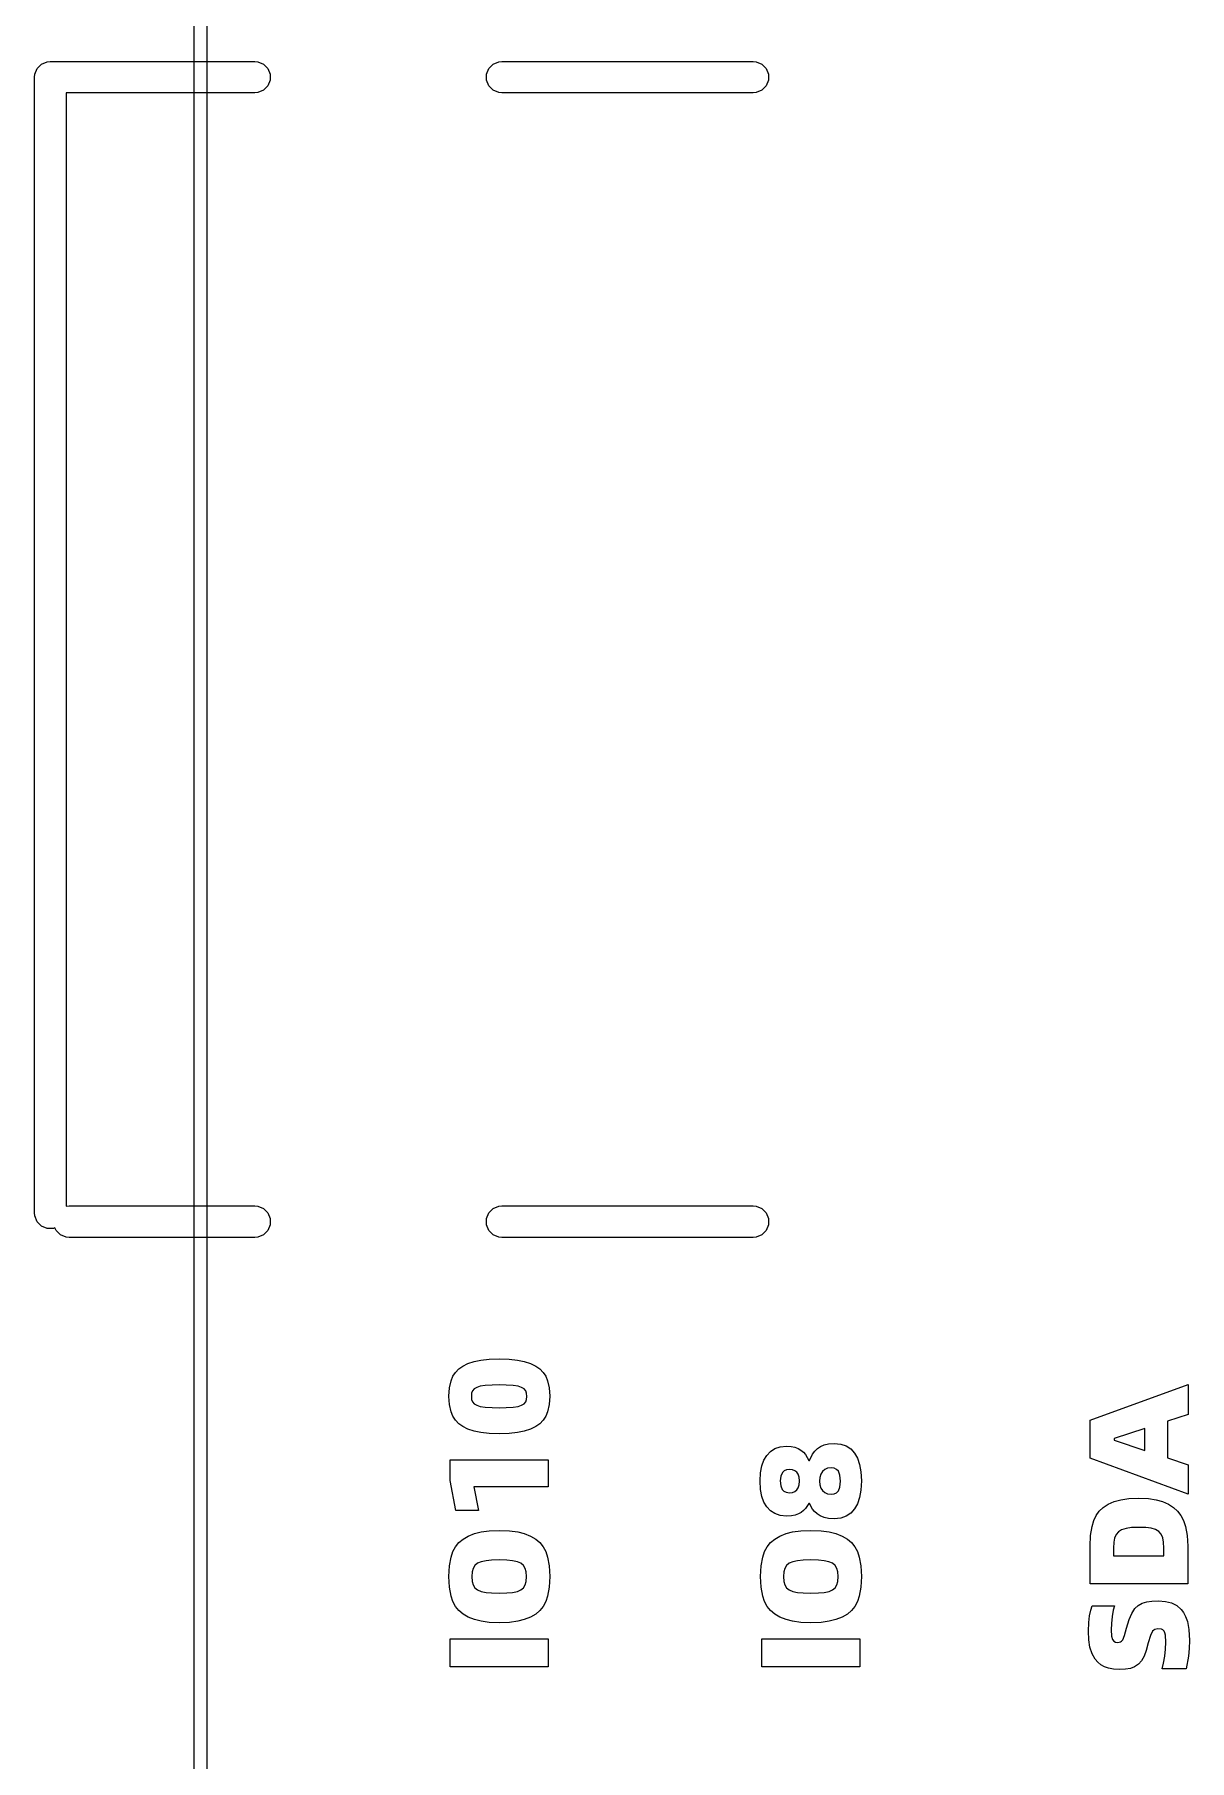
# Model space of a CAD drawing. Header units: inches. Extents: x 5.01 to 6.93, y -5.96 to -2.38.
# Drawn here: x 5.339 to 5.699, y -4.071 to -3.533 of the extents above; entities that cross this region are included whole.
import ezdxf

# ---------------------------------------------------------------- set-up
doc = ezdxf.new("R2010")
doc.units = ezdxf.units.IN
doc.header["$MEASUREMENT"] = 0
doc.layers.add('F.Silkscreen', color=41, linetype='CONTINUOUS', true_color=0xf2eda1)

msp = doc.modelspace()

# ---------------------------------------------------------------- linework, layer by layer
at = {"layer": 'F.Silkscreen', "linetype": 'CONTINUOUS'}
for p, q in [((5.38886, -5.43027), (5.38886, -2.47751)), ((5.3928, -2.47751), (5.3928, -5.43027)), ((5.33989, -3.54328), (5.34125, -3.54192)), ((5.34125, -3.54192), (5.34302, -3.54119)), ((5.34302, -3.54119), (5.34398, -3.54109)), ((5.34398, -3.54109), (5.40776, -3.54109)), ((5.40776, -3.54109), (5.40872, -3.54119)), ((5.40872, -3.54119), (5.4105, -3.54192)), ((5.4105, -3.54192), (5.41185, -3.54328)), ((5.48083, -3.54328), (5.48219, -3.54192)), ((5.48219, -3.54192), (5.48397, -3.54119)), ((5.48397, -3.54119), (5.48493, -3.54109)), ((5.48493, -3.54109), (5.56327, -3.54109)), ((5.56327, -3.54109), (5.56423, -3.54119)), ((5.56423, -3.54119), (5.56601, -3.54192)), ((5.56601, -3.54192), (5.56736, -3.54328)), ((5.33906, -3.54601), (5.33915, -3.54505)), ((5.33906, -3.90035), (5.33906, -3.54601)), ((5.33915, -3.54505), (5.33989, -3.54328)), ((5.41185, -3.54328), (5.41259, -3.54505)), ((5.41259, -3.54697), (5.41185, -3.54875)), ((5.41259, -3.54505), (5.41259, -3.54697)), ((5.4801, -3.54505), (5.48083, -3.54328)), ((5.4801, -3.54697), (5.4801, -3.54505)), ((5.48083, -3.54875), (5.4801, -3.54697)), ((5.56736, -3.54328), (5.5681, -3.54505)), ((5.5681, -3.54697), (5.56736, -3.54875)), ((5.5681, -3.54505), (5.5681, -3.54697)), ((5.40776, -3.55094), (5.3489, -3.55094)), ((5.3489, -3.55094), (5.3489, -3.89828)), ((5.40872, -3.55084), (5.40776, -3.55094)), ((5.4105, -3.55011), (5.40872, -3.55084)), ((5.41185, -3.54875), (5.4105, -3.55011)), ((5.48219, -3.55011), (5.48083, -3.54875)), ((5.48397, -3.55084), (5.48219, -3.55011)), ((5.48493, -3.55094), (5.48397, -3.55084)), ((5.56327, -3.55094), (5.48493, -3.55094)), ((5.56423, -3.55084), (5.56327, -3.55094)), ((5.56601, -3.55011), (5.56423, -3.55084)), ((5.56736, -3.54875), (5.56601, -3.55011)), ((5.3489, -3.89828), (5.34893, -3.89827)), ((5.34893, -3.89827), (5.34989, -3.89818)), ((5.34989, -3.89818), (5.40776, -3.89818)), ((5.40776, -3.89818), (5.40872, -3.89827)), ((5.40872, -3.89827), (5.4105, -3.89901)), ((5.48219, -3.89901), (5.48397, -3.89827)), ((5.48397, -3.89827), (5.48493, -3.89818)), ((5.48493, -3.89818), (5.56327, -3.89818)), ((5.56327, -3.89818), (5.56423, -3.89827)), ((5.56423, -3.89827), (5.56601, -3.89901)), ((5.33915, -3.90131), (5.33906, -3.90035)), ((5.33989, -3.90308), (5.33915, -3.90131)), ((5.34125, -3.90444), (5.33989, -3.90308)), ((5.4105, -3.89901), (5.41185, -3.90037)), ((5.41185, -3.90037), (5.41259, -3.90214)), ((5.41259, -3.90214), (5.41259, -3.90406)), ((5.4801, -3.90214), (5.48083, -3.90037)), ((5.4801, -3.90406), (5.4801, -3.90214)), ((5.48083, -3.90037), (5.48219, -3.89901)), ((5.56601, -3.89901), (5.56736, -3.90037)), ((5.56736, -3.90037), (5.5681, -3.90214)), ((5.5681, -3.90214), (5.5681, -3.90406)), ((5.34302, -3.90517), (5.34125, -3.90444)), ((5.34494, -3.90517), (5.34302, -3.90517)), ((5.34544, -3.90497), (5.34494, -3.90517)), ((5.3458, -3.90584), (5.34544, -3.90497)), ((5.34715, -3.90719), (5.3458, -3.90584)), ((5.34893, -3.90793), (5.34715, -3.90719)), ((5.34989, -3.90802), (5.34893, -3.90793)), ((5.40776, -3.90802), (5.34989, -3.90802)), ((5.40872, -3.90793), (5.40776, -3.90802)), ((5.4105, -3.90719), (5.40872, -3.90793)), ((5.41185, -3.90584), (5.4105, -3.90719)), ((5.41259, -3.90406), (5.41185, -3.90584)), ((5.48083, -3.90584), (5.4801, -3.90406)), ((5.48219, -3.90719), (5.48083, -3.90584)), ((5.48397, -3.90793), (5.48219, -3.90719)), ((5.48493, -3.90802), (5.48397, -3.90793)), ((5.56327, -3.90802), (5.48493, -3.90802)), ((5.56423, -3.90793), (5.56327, -3.90802)), ((5.56601, -3.90719), (5.56423, -3.90793)), ((5.56736, -3.90584), (5.56601, -3.90719)), ((5.5681, -3.90406), (5.56736, -3.90584)), ((5.47431, -3.94736), (5.4763, -3.94671)), ((5.4763, -3.94671), (5.47834, -3.94628)), ((5.47834, -3.94628), (5.4809, -3.946)), ((5.4809, -3.946), (5.48406, -3.94589)), ((5.48406, -3.94589), (5.48722, -3.946)), ((5.48722, -3.946), (5.48979, -3.94628)), ((5.48979, -3.94628), (5.49185, -3.94671)), ((5.49185, -3.94671), (5.49385, -3.94736)), ((5.46904, -3.9527), (5.46961, -3.95132)), ((5.46961, -3.95132), (5.47043, -3.9501)), ((5.47043, -3.9501), (5.47149, -3.94902)), ((5.47149, -3.94902), (5.47273, -3.94814)), ((5.47273, -3.94814), (5.47431, -3.94736)), ((5.49385, -3.94736), (5.49545, -3.94814)), ((5.49545, -3.94814), (5.49671, -3.94902)), ((5.49671, -3.94902), (5.49778, -3.9501)), ((5.49778, -3.9501), (5.4986, -3.95132)), ((5.4986, -3.95132), (5.49918, -3.9527)), ((5.46835, -3.95756), (5.46853, -3.95495)), ((5.46835, -3.95759), (5.46835, -3.95756)), ((5.46853, -3.96017), (5.46835, -3.95759)), ((5.46853, -3.95495), (5.46904, -3.9527)), ((5.47547, -3.95659), (5.47537, -3.95759)), ((5.47537, -3.95759), (5.47546, -3.95855)), ((5.47572, -3.95585), (5.47547, -3.95659)), ((5.47621, -3.95526), (5.47572, -3.95585)), ((5.47705, -3.95477), (5.47621, -3.95526)), ((5.47812, -3.95444), (5.47705, -3.95477)), ((5.47973, -3.95419), (5.47812, -3.95444)), ((5.48409, -3.95402), (5.47973, -3.95419)), ((5.48843, -3.95419), (5.48409, -3.95402)), ((5.49001, -3.95444), (5.48843, -3.95419)), ((5.49106, -3.95477), (5.49001, -3.95444)), ((5.49189, -3.95526), (5.49106, -3.95477)), ((5.49237, -3.95585), (5.49189, -3.95526)), ((5.49263, -3.95659), (5.49237, -3.95585)), ((5.49272, -3.95759), (5.49263, -3.95659)), ((5.49263, -3.95855), (5.49272, -3.95759)), ((5.49918, -3.9527), (5.49968, -3.95495)), ((5.49968, -3.95495), (5.49986, -3.95756)), ((5.49986, -3.95756), (5.49968, -3.96017)), ((5.66845, -3.96501), (5.69904, -3.95386)), ((5.69904, -3.95386), (5.69904, -3.9632)), ((5.46904, -3.96243), (5.46853, -3.96017)), ((5.46961, -3.96381), (5.46904, -3.96243)), ((5.47546, -3.95855), (5.47572, -3.95928)), ((5.47572, -3.95928), (5.47621, -3.95988)), ((5.47621, -3.95988), (5.47705, -3.96038)), ((5.47705, -3.96038), (5.47812, -3.96072)), ((5.47812, -3.96072), (5.47973, -3.96098)), ((5.47973, -3.96098), (5.48409, -3.96115)), ((5.48409, -3.96115), (5.48843, -3.96098)), ((5.48843, -3.96098), (5.49001, -3.96072)), ((5.49001, -3.96072), (5.49106, -3.96038)), ((5.49106, -3.96038), (5.49189, -3.95988)), ((5.49189, -3.95988), (5.49237, -3.95928)), ((5.49237, -3.95928), (5.49263, -3.95855)), ((5.49918, -3.96243), (5.4986, -3.96381)), ((5.49968, -3.96017), (5.49918, -3.96243)), ((5.47043, -3.96504), (5.46961, -3.96381)), ((5.47149, -3.96613), (5.47043, -3.96504)), ((5.47273, -3.96702), (5.47149, -3.96613)), ((5.47432, -3.9678), (5.47273, -3.96702)), ((5.4763, -3.96846), (5.47432, -3.9678)), ((5.47834, -3.96889), (5.4763, -3.96846)), ((5.49185, -3.96846), (5.48979, -3.96889)), ((5.49385, -3.9678), (5.49185, -3.96846)), ((5.49545, -3.96702), (5.49385, -3.9678)), ((5.49671, -3.96613), (5.49545, -3.96702)), ((5.49778, -3.96504), (5.49671, -3.96613)), ((5.4986, -3.96381), (5.49778, -3.96504)), ((5.66845, -3.97075), (5.66845, -3.96501)), ((5.68556, -3.96761), (5.67596, -3.97075)), ((5.68556, -3.97445), (5.68556, -3.96761)), ((5.69904, -3.9632), (5.69258, -3.96532)), ((5.69258, -3.96532), (5.69258, -3.97679)), ((5.4809, -3.96917), (5.47834, -3.96889)), ((5.48406, -3.96928), (5.4809, -3.96917)), ((5.48722, -3.96917), (5.48406, -3.96928)), ((5.48979, -3.96889), (5.48722, -3.96917)), ((5.56869, -3.97477), (5.57007, -3.97388)), ((5.57007, -3.97388), (5.57174, -3.97332)), ((5.57174, -3.97332), (5.57376, -3.97312)), ((5.57376, -3.97312), (5.57516, -3.97321)), ((5.57516, -3.97321), (5.57632, -3.97343)), ((5.57632, -3.97343), (5.57736, -3.97382)), ((5.57736, -3.97382), (5.57823, -3.97434)), ((5.58334, -3.97388), (5.58432, -3.97323)), ((5.58432, -3.97323), (5.58552, -3.97271)), ((5.58552, -3.97271), (5.58687, -3.97238)), ((5.58687, -3.97238), (5.58861, -3.97226)), ((5.58861, -3.97226), (5.59066, -3.97247)), ((5.59066, -3.97247), (5.59236, -3.97306)), ((5.59236, -3.97306), (5.59378, -3.974)), ((5.66845, -3.97687), (5.66845, -3.97075)), ((5.67596, -3.97075), (5.67596, -3.97127)), ((5.67596, -3.97127), (5.68556, -3.97445)), ((5.46872, -3.98385), (5.46872, -3.97734)), ((5.46872, -3.97734), (5.49937, -3.97734)), ((5.49937, -3.97734), (5.49937, -3.9858)), ((5.56562, -3.9814), (5.56604, -3.97926)), ((5.56604, -3.97926), (5.56669, -3.97749)), ((5.56669, -3.97749), (5.56755, -3.97601)), ((5.56755, -3.97601), (5.56869, -3.97477)), ((5.57823, -3.97434), (5.57899, -3.97499)), ((5.57899, -3.97499), (5.57964, -3.97576)), ((5.57964, -3.97576), (5.58068, -3.97755)), ((5.58068, -3.97755), (5.58085, -3.97755)), ((5.58085, -3.97755), (5.58184, -3.97557)), ((5.58184, -3.97557), (5.58251, -3.97468)), ((5.58251, -3.97468), (5.58334, -3.97388)), ((5.59378, -3.974), (5.59497, -3.97533)), ((5.59497, -3.97533), (5.59585, -3.97689)), ((5.59585, -3.97689), (5.59652, -3.97881)), ((5.59652, -3.97881), (5.59695, -3.98114)), ((5.69904, -3.98812), (5.66845, -3.97687)), ((5.69258, -3.97679), (5.69904, -3.97895)), ((5.69904, -3.97895), (5.69904, -3.98812)), ((5.47058, -3.99319), (5.46872, -3.98385)), ((5.56547, -3.98397), (5.56562, -3.9814)), ((5.56563, -3.98662), (5.56547, -3.98397)), ((5.57194, -3.98243), (5.57175, -3.98397)), ((5.57175, -3.98397), (5.57193, -3.98553)), ((5.57245, -3.98135), (5.57194, -3.98243)), ((5.57298, -3.98083), (5.57245, -3.98135)), ((5.57369, -3.9805), (5.57298, -3.98083)), ((5.57464, -3.98039), (5.57369, -3.9805)), ((5.57556, -3.98049), (5.57464, -3.98039)), ((5.57631, -3.98078), (5.57556, -3.98049)), ((5.57693, -3.98126), (5.57631, -3.98078)), ((5.57738, -3.9819), (5.57693, -3.98126)), ((5.57767, -3.98278), (5.57738, -3.9819)), ((5.57778, -3.98397), (5.57767, -3.98278)), ((5.57767, -3.98517), (5.57778, -3.984)), ((5.57778, -3.984), (5.57778, -3.98397)), ((5.58417, -3.98285), (5.58406, -3.984)), ((5.58406, -3.984), (5.58417, -3.9852)), ((5.58448, -3.98189), (5.58417, -3.98285)), ((5.58498, -3.98106), (5.58448, -3.98189)), ((5.58567, -3.98042), (5.58498, -3.98106)), ((5.58654, -3.98003), (5.58567, -3.98042)), ((5.58765, -3.97989), (5.58654, -3.98003)), ((5.58864, -3.98002), (5.58765, -3.97989)), ((5.58937, -3.98038), (5.58864, -3.98002)), ((5.58991, -3.98095), (5.58937, -3.98038)), ((5.59039, -3.98215), (5.58991, -3.98095)), ((5.59058, -3.984), (5.59039, -3.98215)), ((5.59039, -3.98588), (5.59058, -3.984)), ((5.59695, -3.98114), (5.59711, -3.98397)), ((5.59711, -3.98397), (5.59695, -3.98683)), ((5.49937, -3.9858), (5.47619, -3.9858)), ((5.47619, -3.9858), (5.47764, -3.99319)), ((5.56605, -3.9888), (5.56563, -3.98662)), ((5.56669, -3.99058), (5.56605, -3.9888)), ((5.57193, -3.98553), (5.57241, -3.98664)), ((5.57241, -3.98664), (5.57292, -3.98718)), ((5.57292, -3.98718), (5.57364, -3.98752)), ((5.57364, -3.98752), (5.57464, -3.98765)), ((5.57464, -3.98765), (5.57556, -3.98754)), ((5.57556, -3.98754), (5.57631, -3.98723)), ((5.57631, -3.98723), (5.57693, -3.98673)), ((5.57693, -3.98673), (5.57738, -3.98607)), ((5.57738, -3.98607), (5.57767, -3.98517)), ((5.58417, -3.9852), (5.58448, -3.98618)), ((5.58448, -3.98618), (5.58498, -3.98699)), ((5.58498, -3.98699), (5.58567, -3.98762)), ((5.58567, -3.98762), (5.58654, -3.988)), ((5.58654, -3.988), (5.58765, -3.98814)), ((5.58765, -3.98814), (5.58864, -3.98801)), ((5.58864, -3.98801), (5.58937, -3.98766)), ((5.58937, -3.98766), (5.58991, -3.98708)), ((5.58991, -3.98708), (5.59039, -3.98588)), ((5.59651, -3.98918), (5.59585, -3.99111)), ((5.59695, -3.98683), (5.59651, -3.98918)), ((5.67597, -3.9904), (5.678, -3.98984)), ((5.678, -3.98984), (5.68054, -3.98948)), ((5.68054, -3.98948), (5.68371, -3.98934)), ((5.68371, -3.98934), (5.68668, -3.98947)), ((5.68668, -3.98947), (5.6891, -3.98984)), ((5.6891, -3.98984), (5.69108, -3.9904)), ((5.47764, -3.99319), (5.47058, -3.99319)), ((5.56755, -3.99204), (5.56669, -3.99058)), ((5.56869, -3.99328), (5.56755, -3.99204)), ((5.57007, -3.99416), (5.56869, -3.99328)), ((5.57173, -3.99471), (5.57007, -3.99416)), ((5.57376, -3.99491), (5.57173, -3.99471)), ((5.57524, -3.99483), (5.57376, -3.99491)), ((5.5764, -3.99463), (5.57524, -3.99483)), ((5.57745, -3.99427), (5.5764, -3.99463)), ((5.5783, -3.99381), (5.57745, -3.99427)), ((5.57904, -3.99324), (5.5783, -3.99381)), ((5.57966, -3.99258), (5.57904, -3.99324)), ((5.58068, -3.991), (5.57966, -3.99258)), ((5.58085, -3.991), (5.58068, -3.991)), ((5.58182, -3.99274), (5.58085, -3.991)), ((5.58247, -3.99355), (5.58182, -3.99274)), ((5.5833, -3.99427), (5.58247, -3.99355)), ((5.58427, -3.99486), (5.5833, -3.99427)), ((5.58548, -3.99535), (5.58427, -3.99486)), ((5.58683, -3.99566), (5.58548, -3.99535)), ((5.59235, -3.99497), (5.59064, -3.99556)), ((5.59378, -3.99402), (5.59235, -3.99497)), ((5.59497, -3.99268), (5.59378, -3.99402)), ((5.59585, -3.99111), (5.59497, -3.99268)), ((5.66957, -3.99635), (5.67033, -3.99479)), ((5.67033, -3.99479), (5.67131, -3.99341)), ((5.67131, -3.99341), (5.67253, -3.99224)), ((5.67253, -3.99224), (5.67406, -3.99124)), ((5.67406, -3.99124), (5.67597, -3.9904)), ((5.69108, -3.9904), (5.69295, -3.99123)), ((5.69295, -3.99123), (5.6945, -3.99224)), ((5.6945, -3.99224), (5.69577, -3.99341)), ((5.69577, -3.99341), (5.69681, -3.99479)), ((5.69681, -3.99479), (5.69764, -3.99636)), ((5.47438, -4.00115), (5.47634, -4.00037)), ((5.47634, -4.00037), (5.4784, -3.99986)), ((5.4784, -3.99986), (5.48095, -3.99953)), ((5.48095, -3.99953), (5.48411, -3.9994)), ((5.48411, -3.9994), (5.48726, -3.99953)), ((5.48726, -3.99953), (5.48983, -3.99986)), ((5.48983, -3.99986), (5.4919, -4.00037)), ((5.4919, -4.00037), (5.49387, -4.00115)), ((5.57163, -4.00115), (5.57359, -4.00037)), ((5.57359, -4.00037), (5.57564, -3.99986)), ((5.57564, -3.99986), (5.5782, -3.99953)), ((5.5782, -3.99953), (5.58135, -3.9994)), ((5.58135, -3.9994), (5.58451, -3.99953)), ((5.58451, -3.99953), (5.58707, -3.99986)), ((5.58856, -3.99577), (5.58683, -3.99566)), ((5.58707, -3.99986), (5.58914, -4.00037)), ((5.59064, -3.99556), (5.58856, -3.99577)), ((5.58914, -4.00037), (5.59112, -4.00115)), ((5.66861, -4.001), (5.66905, -3.99814)), ((5.66905, -3.99814), (5.66957, -3.99635)), ((5.67656, -4.00067), (5.67607, -4.0018)), ((5.6773, -3.99982), (5.67656, -4.00067)), ((5.6783, -3.9992), (5.6773, -3.99982)), ((5.67974, -3.99876), (5.6783, -3.9992)), ((5.6814, -3.99853), (5.67974, -3.99876)), ((5.68368, -3.99845), (5.6814, -3.99853)), ((5.68587, -3.99853), (5.68368, -3.99845)), ((5.68746, -3.99874), (5.68587, -3.99853)), ((5.68885, -3.99915), (5.68746, -3.99874)), ((5.68986, -3.99975), (5.68885, -3.99915)), ((5.69062, -4.00059), (5.68986, -3.99975)), ((5.69112, -4.00173), (5.69062, -4.00059)), ((5.69764, -3.99636), (5.69825, -3.99814)), ((5.69825, -3.99814), (5.69879, -4.00101)), ((5.46904, -4.00771), (5.46963, -4.006)), ((5.46963, -4.006), (5.47045, -4.0045)), ((5.47045, -4.0045), (5.47151, -4.00319)), ((5.47151, -4.00319), (5.47279, -4.00209)), ((5.47279, -4.00209), (5.47438, -4.00115)), ((5.49387, -4.00115), (5.49546, -4.00209)), ((5.49546, -4.00209), (5.49673, -4.00319)), ((5.49673, -4.00319), (5.49778, -4.0045)), ((5.49778, -4.0045), (5.49859, -4.006)), ((5.49859, -4.006), (5.49918, -4.00771)), ((5.56628, -4.00771), (5.56687, -4.006)), ((5.56687, -4.006), (5.56769, -4.0045)), ((5.56769, -4.0045), (5.56876, -4.00319)), ((5.56876, -4.00319), (5.57004, -4.00209)), ((5.57004, -4.00209), (5.57163, -4.00115)), ((5.59112, -4.00115), (5.59271, -4.00209)), ((5.59271, -4.00209), (5.59398, -4.00319)), ((5.59398, -4.00319), (5.59502, -4.0045)), ((5.59502, -4.0045), (5.59584, -4.006)), ((5.59584, -4.006), (5.59642, -4.00771)), ((5.66845, -4.00435), (5.66861, -4.001)), ((5.66845, -4.00489), (5.66845, -4.00435)), ((5.66845, -4.01605), (5.66845, -4.00489)), ((5.67581, -4.00311), (5.67571, -4.00489)), ((5.67571, -4.00489), (5.67571, -4.00731)), ((5.67607, -4.0018), (5.67581, -4.00311)), ((5.69137, -4.00307), (5.69112, -4.00173)), ((5.69147, -4.00489), (5.69137, -4.00307)), ((5.69147, -4.00731), (5.69147, -4.00489)), ((5.69879, -4.00101), (5.69898, -4.00435)), ((5.69898, -4.00435), (5.69898, -4.01605)), ((5.46835, -4.0138), (5.46853, -4.01047)), ((5.46853, -4.01047), (5.46904, -4.00771)), ((5.47591, -4.01125), (5.47561, -4.01232)), ((5.47647, -4.01037), (5.47591, -4.01125)), ((5.47732, -4.00967), (5.47647, -4.01037)), ((5.47841, -4.00919), (5.47732, -4.00967)), ((5.47996, -4.00886), (5.47841, -4.00919)), ((5.48171, -4.0087), (5.47996, -4.00886)), ((5.48411, -4.00863), (5.48171, -4.0087)), ((5.48647, -4.0087), (5.48411, -4.00863)), ((5.4882, -4.00886), (5.48647, -4.0087)), ((5.48973, -4.00919), (5.4882, -4.00886)), ((5.49082, -4.00967), (5.48973, -4.00919)), ((5.49167, -4.01037), (5.49082, -4.00967)), ((5.4922, -4.01125), (5.49167, -4.01037)), ((5.49249, -4.01232), (5.4922, -4.01125)), ((5.49918, -4.00771), (5.49968, -4.01047)), ((5.49968, -4.01047), (5.49986, -4.0138)), ((5.5656, -4.0138), (5.56578, -4.01047)), ((5.56578, -4.01047), (5.56628, -4.00771)), ((5.57316, -4.01125), (5.57285, -4.01232)), ((5.57371, -4.01037), (5.57316, -4.01125)), ((5.57456, -4.00967), (5.57371, -4.01037)), ((5.57565, -4.00919), (5.57456, -4.00967)), ((5.5772, -4.00886), (5.57565, -4.00919)), ((5.57896, -4.0087), (5.5772, -4.00886)), ((5.58136, -4.00863), (5.57896, -4.0087)), ((5.58372, -4.0087), (5.58136, -4.00863)), ((5.58545, -4.00886), (5.58372, -4.0087)), ((5.58697, -4.00919), (5.58545, -4.00886)), ((5.58806, -4.00967), (5.58697, -4.00919)), ((5.58891, -4.01037), (5.58806, -4.00967)), ((5.58945, -4.01125), (5.58891, -4.01037)), ((5.58973, -4.01232), (5.58945, -4.01125)), ((5.59642, -4.00771), (5.59693, -4.01047)), ((5.59693, -4.01047), (5.59711, -4.0138)), ((5.67571, -4.00731), (5.69147, -4.00731)), ((5.46835, -4.01382), (5.46835, -4.0138)), ((5.46853, -4.0171), (5.46835, -4.01382)), ((5.47561, -4.01232), (5.47549, -4.01382)), ((5.47549, -4.01382), (5.47561, -4.01532)), ((5.47561, -4.01532), (5.47591, -4.0164)), ((5.47591, -4.0164), (5.47647, -4.01728)), ((5.49167, -4.01728), (5.4922, -4.0164)), ((5.4922, -4.0164), (5.49249, -4.01533)), ((5.4926, -4.01382), (5.49249, -4.01232)), ((5.49249, -4.01533), (5.4926, -4.01382)), ((5.49986, -4.0138), (5.49968, -4.0171)), ((5.5656, -4.01382), (5.5656, -4.0138)), ((5.56578, -4.0171), (5.5656, -4.01382)), ((5.57285, -4.01232), (5.57274, -4.01382)), ((5.57274, -4.01382), (5.57285, -4.01532)), ((5.57285, -4.01532), (5.57316, -4.0164)), ((5.57316, -4.0164), (5.57371, -4.01728)), ((5.58891, -4.01728), (5.58945, -4.0164)), ((5.58945, -4.0164), (5.58973, -4.01533)), ((5.58984, -4.01382), (5.58973, -4.01232)), ((5.58973, -4.01533), (5.58984, -4.01382)), ((5.59711, -4.0138), (5.59693, -4.0171)), ((5.69898, -4.01605), (5.66845, -4.01605)), ((5.46904, -4.01988), (5.46853, -4.0171)), ((5.46963, -4.0216), (5.46904, -4.01988)), ((5.47045, -4.02311), (5.46963, -4.0216)), ((5.47647, -4.01728), (5.47732, -4.01796)), ((5.47732, -4.01796), (5.47841, -4.01843)), ((5.47841, -4.01843), (5.47996, -4.01875)), ((5.47996, -4.01875), (5.48171, -4.01891)), ((5.48171, -4.01891), (5.48411, -4.01897)), ((5.48411, -4.01897), (5.48647, -4.01891)), ((5.48647, -4.01891), (5.4882, -4.01875)), ((5.4882, -4.01875), (5.48973, -4.01843)), ((5.48973, -4.01843), (5.49082, -4.01796)), ((5.49082, -4.01796), (5.49167, -4.01728)), ((5.49859, -4.02161), (5.49778, -4.02311)), ((5.49918, -4.01988), (5.49859, -4.02161)), ((5.49968, -4.0171), (5.49918, -4.01988)), ((5.56628, -4.01988), (5.56578, -4.0171)), ((5.56687, -4.0216), (5.56628, -4.01988)), ((5.56769, -4.02311), (5.56687, -4.0216)), ((5.57371, -4.01728), (5.57456, -4.01796)), ((5.57456, -4.01796), (5.57565, -4.01843)), ((5.57565, -4.01843), (5.5772, -4.01875)), ((5.5772, -4.01875), (5.57896, -4.01891)), ((5.57896, -4.01891), (5.58136, -4.01897)), ((5.58136, -4.01897), (5.58372, -4.01891)), ((5.58372, -4.01891), (5.58545, -4.01875)), ((5.58545, -4.01875), (5.58698, -4.01843)), ((5.58698, -4.01843), (5.58806, -4.01796)), ((5.58806, -4.01796), (5.58891, -4.01728)), ((5.59584, -4.02161), (5.59502, -4.02311)), ((5.59642, -4.01988), (5.59584, -4.02161)), ((5.59693, -4.0171), (5.59642, -4.01988)), ((5.68347, -4.02278), (5.6847, -4.02206)), ((5.6847, -4.02206), (5.68616, -4.02164)), ((5.68616, -4.02164), (5.68777, -4.02144)), ((5.68777, -4.02144), (5.68979, -4.02137)), ((5.68979, -4.02137), (5.69201, -4.02153)), ((5.69201, -4.02153), (5.69388, -4.02199)), ((5.69388, -4.02199), (5.69553, -4.02281)), ((5.47151, -4.02442), (5.47045, -4.02311)), ((5.47279, -4.02552), (5.47151, -4.02442)), ((5.47438, -4.02646), (5.47279, -4.02552)), ((5.47634, -4.02724), (5.47438, -4.02646)), ((5.4784, -4.02774), (5.47634, -4.02724)), ((5.4919, -4.02724), (5.48983, -4.02775)), ((5.49387, -4.02646), (5.4919, -4.02724)), ((5.49546, -4.02552), (5.49387, -4.02646)), ((5.49673, -4.02442), (5.49546, -4.02552)), ((5.49778, -4.02311), (5.49673, -4.02442)), ((5.56876, -4.02442), (5.56769, -4.02311)), ((5.57004, -4.02552), (5.56876, -4.02442)), ((5.57163, -4.02646), (5.57004, -4.02552)), ((5.57359, -4.02724), (5.57163, -4.02646)), ((5.57564, -4.02774), (5.57359, -4.02724)), ((5.58914, -4.02724), (5.58707, -4.02775)), ((5.59112, -4.02646), (5.58914, -4.02724)), ((5.59271, -4.02552), (5.59112, -4.02646)), ((5.59398, -4.02442), (5.59271, -4.02552)), ((5.59502, -4.02311), (5.59398, -4.02442)), ((5.66805, -4.02809), (5.66829, -4.02608)), ((5.66829, -4.02608), (5.66866, -4.02427)), ((5.66866, -4.02427), (5.66906, -4.02291)), ((5.66906, -4.02291), (5.67604, -4.02291)), ((5.67535, -4.02625), (5.67509, -4.0284)), ((5.67569, -4.02429), (5.67535, -4.02625)), ((5.67604, -4.02291), (5.67569, -4.02429)), ((5.67979, -4.02989), (5.68063, -4.0272)), ((5.68063, -4.0272), (5.68143, -4.02535)), ((5.68143, -4.02535), (5.68242, -4.02381)), ((5.68242, -4.02381), (5.68347, -4.02278)), ((5.69553, -4.02281), (5.69691, -4.02403)), ((5.69691, -4.02403), (5.69764, -4.02504)), ((5.69764, -4.02504), (5.69827, -4.02629)), ((5.69827, -4.02629), (5.69881, -4.02784)), ((5.48095, -4.02808), (5.4784, -4.02774)), ((5.48411, -4.0282), (5.48095, -4.02808)), ((5.48726, -4.02808), (5.48411, -4.0282)), ((5.48983, -4.02775), (5.48726, -4.02808)), ((5.5782, -4.02808), (5.57564, -4.02774)), ((5.58135, -4.0282), (5.5782, -4.02808)), ((5.58451, -4.02808), (5.58135, -4.0282)), ((5.58707, -4.02775), (5.58451, -4.02808)), ((5.66796, -4.03083), (5.66805, -4.02809)), ((5.66808, -4.03349), (5.66796, -4.03083)), ((5.67509, -4.0284), (5.67498, -4.03042)), ((5.67498, -4.03042), (5.67513, -4.03236)), ((5.67513, -4.03236), (5.67548, -4.03342)), ((5.67862, -4.03354), (5.67918, -4.03217)), ((5.67918, -4.03217), (5.67979, -4.02989)), ((5.68729, -4.0322), (5.6866, -4.03451)), ((5.68795, -4.03088), (5.68729, -4.0322)), ((5.68831, -4.03049), (5.68795, -4.03088)), ((5.68868, -4.03027), (5.68831, -4.03049)), ((5.68956, -4.03011), (5.68868, -4.03027)), ((5.69076, -4.03024), (5.68956, -4.03011)), ((5.69119, -4.03045), (5.69076, -4.03024)), ((5.69153, -4.03082), (5.69119, -4.03045)), ((5.69177, -4.03131), (5.69153, -4.03082)), ((5.69195, -4.03207), (5.69177, -4.03131)), ((5.69208, -4.03425), (5.69195, -4.03207)), ((5.69881, -4.02784), (5.69929, -4.03036)), ((5.69929, -4.03036), (5.69947, -4.03377)), ((5.46872, -4.04193), (5.46872, -4.03319)), ((5.46872, -4.03319), (5.49937, -4.03319)), ((5.49937, -4.03319), (5.49937, -4.04193)), ((5.56597, -4.04193), (5.56597, -4.03319)), ((5.56597, -4.03319), (5.59661, -4.03319)), ((5.59661, -4.03319), (5.59661, -4.04193)), ((5.66842, -4.03578), (5.66808, -4.03349)), ((5.66907, -4.03787), (5.66842, -4.03578)), ((5.67002, -4.03956), (5.66907, -4.03787)), ((5.67548, -4.03342), (5.67589, -4.03392)), ((5.67589, -4.03392), (5.67641, -4.03422)), ((5.67641, -4.03422), (5.6771, -4.03432)), ((5.6771, -4.03432), (5.67798, -4.03417)), ((5.67798, -4.03417), (5.6783, -4.03395)), ((5.6783, -4.03395), (5.67862, -4.03354)), ((5.68596, -4.0369), (5.6853, -4.03863)), ((5.6866, -4.03451), (5.68596, -4.0369)), ((5.69175, -4.03867), (5.692, -4.03641)), ((5.692, -4.03641), (5.69208, -4.03425)), ((5.69939, -4.03629), (5.69916, -4.03863)), ((5.69947, -4.03377), (5.69939, -4.03629)), ((5.49937, -4.04193), (5.46872, -4.04193)), ((5.59661, -4.04193), (5.56597, -4.04193)), ((5.67084, -4.04051), (5.67002, -4.03956)), ((5.67182, -4.04131), (5.67084, -4.04051)), ((5.67298, -4.04195), (5.67182, -4.04131)), ((5.67423, -4.0424), (5.67298, -4.04195)), ((5.67572, -4.04269), (5.67423, -4.0424)), ((5.6775, -4.04279), (5.67572, -4.04269)), ((5.6795, -4.04269), (5.6775, -4.04279)), ((5.68102, -4.04244), (5.6795, -4.04269)), ((5.68236, -4.04194), (5.68102, -4.04244)), ((5.68351, -4.04116), (5.68236, -4.04194)), ((5.68446, -4.0401), (5.68351, -4.04116)), ((5.6853, -4.03863), (5.68446, -4.0401)), ((5.69093, -4.04257), (5.69138, -4.04081)), ((5.69846, -4.04257), (5.69093, -4.04257)), ((5.69138, -4.04081), (5.69175, -4.03867)), ((5.69916, -4.03863), (5.69846, -4.04257))]:
    msp.add_line(p, q, dxfattribs=at)

doc.saveas('drawing.dxf')
